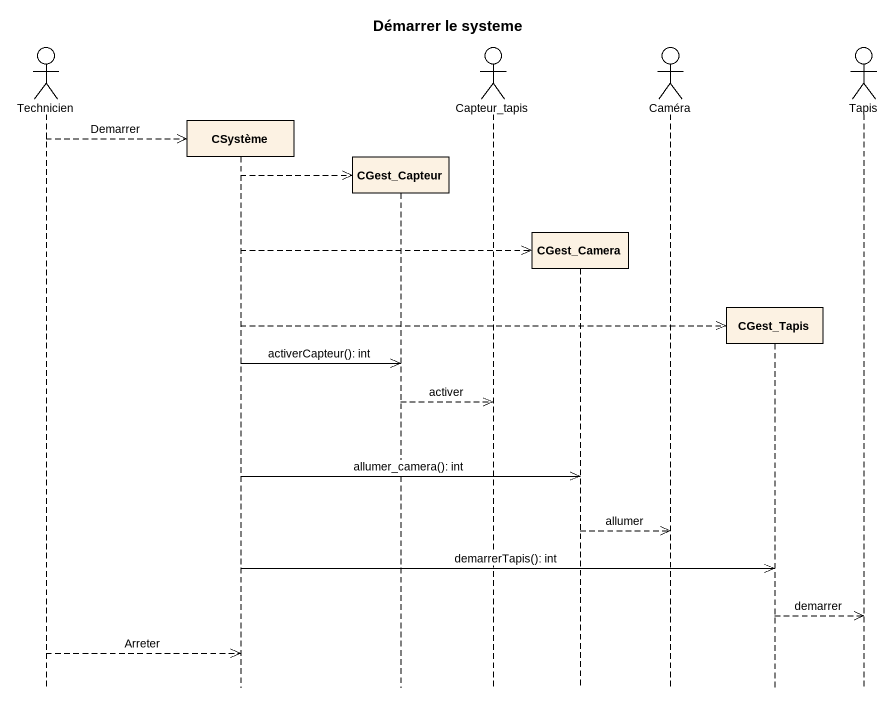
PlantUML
@startuml
title Démarrer le systeme
hide footbox
actor Technicien
participant CSystème
participant CGest_Capteur
actor Capteur_tapis
participant CGest_Camera
actor Caméra
participant CGest_Tapis
actor Tapis

Technicien -->> CSystème ** : Demarrer
CSystème -->> CGest_Capteur **
CSystème -->> CGest_Camera **
CSystème -->> CGest_Tapis **
CSystème ->> CGest_Capteur : activerCapteur(): int
CGest_Capteur -->> Capteur_tapis : activer
CSystème ->> CGest_Camera : allumer_camera(): int
CGest_Camera -->> Caméra : allumer
CSystème ->> CGest_Tapis : demarrerTapis(): int
CGest_Tapis -->> Tapis : demarrer
Technicien -->> CSystème : Arreter
@enduml
